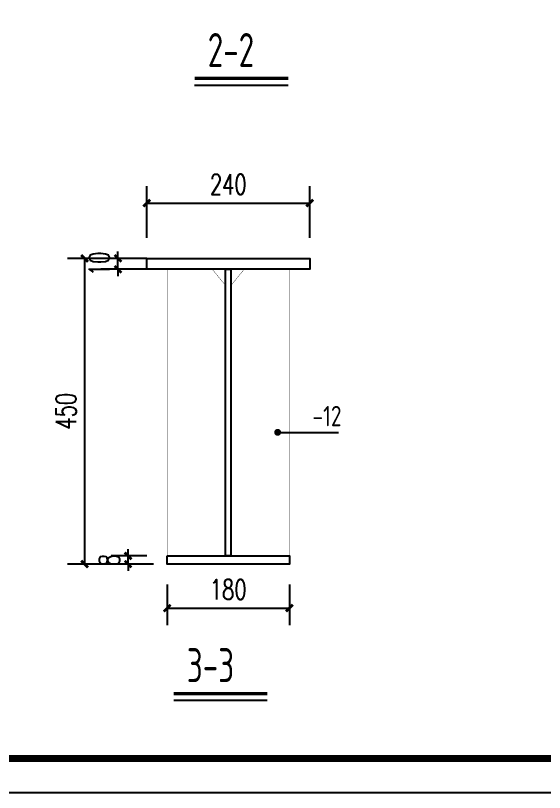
# Model space of a CAD drawing. Extents: x -33967 to 1773478, y -1022458 to -784650.
# Drawn here: x 827114 to 842691, y -1022458 to -999588 of the extents above; entities that cross this region are included whole.
import ezdxf

# ---------------------------------------------------------------- set-up
doc = ezdxf.new("R2010")
doc.units = 0
doc.header["$LTSCALE"] = 1000
doc.header["$MEASUREMENT"] = 0
for name, color, linetype in [('AXIS', 3, 'Continuous'), ('NUM', 7, 'Continuous'), ('PUB_TITLE', 4, 'Continuous'), ('PZ', 202, 'Continuous'), ('TEXT', 7, 'Continuous'), ('吊车梁', 161, 'Continuous')]:
    doc.layers.add(name, color=color, linetype=linetype)
doc.styles.add('_TCH_DIM_T3', font='SIMPLEX', dxfattribs={"width": 0.705882, "bigfont": 'GBCBIG'})
doc.styles.add('TSSD_Label', font='tssdeng.shx', dxfattribs={"width": 0.7, "bigfont": 'hztxt.shx'})
doc.styles.add('TSSD_Norm', font='tssdeng.shx', dxfattribs={"bigfont": 'hztxt.shx'})
doc.dimstyles.new('TCH-200-20', dxfattribs={"dimtxt": 595, "dimasz": 200, "dimexe": 500, "dimexo": 600, "dimgap": 252.5, "dimtad": 1, "dimdec": 0, "dimlfac": 0.05, "dimzin": 0, "dimdsep": 46, "dimtxsty": '_TCH_DIM_T3', "dimblk": 'ARCHTICK', "dimcen": 0.09, "dimclrd": 124, "dimclre": 124, "dimclrt": 7, "dimazin": 2, "dimtfac": 1, "dimtdec": 0, "dimtix": 1, "dimtmove": 2, "dimatfit": 3, "dimfxl": 1, "dimtolj": 1, "dimtzin": 0, "dimarcsym": 0})

# ---------------------------------------------------------------- blocks, each defined once
blk = doc.blocks.new('_ArchTick')
at = {"color": 0, "linetype": 'ByBlock', "const_width": 0.4}
blk.add_lwpolyline([(-0.5, -0.5), (0.5, 0.5)], dxfattribs=at)
blk = doc.blocks.new('*D328')
at = {"layer": 'AXIS', "color": 124, "lineweight": -2, "transparency": 16777216}
for p, q in [((831579, -1016336), (831579, -1017533)), ((835179, -1016336), (835179, -1017533)), ((831579, -1017033), (835179, -1017033))]:
    blk.add_line(p, q, dxfattribs=at)
at = {"layer": 'Defpoints', "color": 0, "transparency": 16777216}
for p in [(831579, -1015736, 2366), (835179, -1015736, 2366), (835179, -1017033)]:
    blk.add_point(p, dxfattribs=at)
at = {"layer": 'AXIS', "color": 124, "lineweight": -2, "transparency": 16777216, "xscale": 200, "yscale": 200, "zscale": 200, "rotation": 180}
blk.add_blockref('_ArchTick', (831579, -1017033), dxfattribs=at)
at = {"layer": 'AXIS', "color": 124, "lineweight": -2, "transparency": 16777216, "xscale": 200, "yscale": 200, "zscale": 200}
blk.add_blockref('_ArchTick', (835179, -1017033), dxfattribs=at)
at = {"layer": 'AXIS', "color": 7, "transparency": 16777216, "insert": (833379, -1016483), "char_height": 595, "attachment_point": 5, "style": '_TCH_DIM_T3'}
blk.add_mtext('\\A1;180', dxfattribs=at)
blk = doc.blocks.new('*D329')
at = {"layer": 'AXIS', "color": 124, "lineweight": -2, "transparency": 16777216}
for p, q in [((830979, -1006136), (830979, -1004608)), ((835779, -1006136), (835779, -1004608)), ((830979, -1005108), (835779, -1005108))]:
    blk.add_line(p, q, dxfattribs=at)
at = {"layer": 'Defpoints', "color": 0, "transparency": 16777216}
for p in [(835779, -1005108), (830979, -1006736, 2366), (835779, -1006736, 2366)]:
    blk.add_point(p, dxfattribs=at)
at = {"layer": 'AXIS', "color": 124, "lineweight": -2, "transparency": 16777216, "xscale": 200, "yscale": 200, "zscale": 200, "rotation": 180}
blk.add_blockref('_ArchTick', (830979, -1005108), dxfattribs=at)
at = {"layer": 'AXIS', "color": 124, "lineweight": -2, "transparency": 16777216, "xscale": 200, "yscale": 200, "zscale": 200}
blk.add_blockref('_ArchTick', (835779, -1005108), dxfattribs=at)
at = {"layer": 'AXIS', "color": 7, "transparency": 16777216, "insert": (833379, -1004558), "char_height": 595, "attachment_point": 5, "style": '_TCH_DIM_T3'}
blk.add_mtext('\\A1;240', dxfattribs=at)
blk = doc.blocks.new('*D395')
at = {"layer": 'AXIS', "color": 124, "lineweight": -2, "transparency": 16777216}
for p, q in [((830379, -1006736), (828648, -1006736)), ((829148, -1006736), (829148, -1015736)), ((831179, -1015736), (828648, -1015736))]:
    blk.add_line(p, q, dxfattribs=at)
at = {"layer": 'Defpoints', "color": 0, "transparency": 16777216}
for p in [(830979, -1006736, 1775), (829148, -1015736), (831779, -1015736, 1775)]:
    blk.add_point(p, dxfattribs=at)
at = {"layer": 'AXIS', "color": 124, "lineweight": -2, "transparency": 16777216, "xscale": 200, "yscale": 200, "zscale": 200}
for p, rotation in [((829148, -1006736), 90), ((829148, -1015736), 270)]:
    blk.add_blockref('_ArchTick', p, dxfattribs=dict(at, rotation=rotation))
at = {"layer": 'AXIS', "color": 7, "transparency": 16777216, "insert": (828598, -1011236), "char_height": 595, "attachment_point": 5, "rotation": 90, "style": '_TCH_DIM_T3'}
blk.add_mtext('\\A1;450', dxfattribs=at)
blk = doc.blocks.new('*D343')
at = {"layer": 'AXIS', "color": 124, "lineweight": -2, "transparency": 16777216}
for p, q in [((830131, -1006736), (830131, -1006536)), ((830979, -1006736), (829631, -1006736)), ((830131, -1007057), (830131, -1006736)), ((830979, -1007057), (829631, -1007057)), ((830131, -1007057), (830131, -1007257))]:
    blk.add_line(p, q, dxfattribs=at)
at = {"layer": 'Defpoints', "color": 0, "transparency": 16777216}
for p in [(830131, -1006736), (831579, -1006736), (831579, -1007057)]:
    blk.add_point(p, dxfattribs=at)
at = {"layer": 'AXIS', "color": 124, "lineweight": -2, "transparency": 16777216, "xscale": 200, "yscale": 200, "zscale": 200}
for p, rotation in [((830131, -1006736), 270), ((830131, -1007057), 90)]:
    blk.add_blockref('_ArchTick', p, dxfattribs=dict(at, rotation=rotation))
at = {"layer": 'AXIS', "color": 7, "transparency": 16777216, "insert": (829581, -1006896), "char_height": 595, "attachment_point": 5, "rotation": 90, "style": '_TCH_DIM_T3'}
blk.add_mtext('\\A1;10', dxfattribs=at)
blk = doc.blocks.new('*D344')
at = {"layer": 'AXIS', "color": 124, "lineweight": -2, "transparency": 16777216}
for p, q in [((830429, -1015496), (830429, -1015296)), ((830979, -1015496), (829929, -1015496)), ((830429, -1015736), (830429, -1015496)), ((830979, -1015736), (829929, -1015736)), ((830429, -1015736), (830429, -1015936))]:
    blk.add_line(p, q, dxfattribs=at)
at = {"layer": 'Defpoints', "color": 0, "transparency": 16777216}
for p in [(830429, -1015496), (831579, -1015496), (831579, -1015736)]:
    blk.add_point(p, dxfattribs=at)
at = {"layer": 'AXIS', "color": 124, "lineweight": -2, "transparency": 16777216, "xscale": 200, "yscale": 200, "zscale": 200}
for p, rotation in [((830429, -1015496), 270), ((830429, -1015736), 90)]:
    blk.add_blockref('_ArchTick', p, dxfattribs=dict(at, rotation=rotation))
at = {"layer": 'AXIS', "color": 7, "transparency": 16777216, "insert": (829879, -1015616), "char_height": 595, "attachment_point": 5, "rotation": 90, "style": '_TCH_DIM_T3'}
blk.add_mtext('\\A1;8', dxfattribs=at)

msp = doc.modelspace()

# ---------------------------------------------------------------- linework, layer by layer
at = {"layer": 'AXIS'}
msp.add_line((834833.7, -1011857.1, -4732.7), (836622.8, -1011857.1, -4732.7), dxfattribs=at)
at = {"layer": 'AXIS', "const_width": 100, "elevation": -5324.3}
msp.add_lwpolyline([(834783.7, -1011857.1, 1), (834883.7, -1011857.1, 1)], format="xyb", close=True, dxfattribs=at)
at = {"layer": 'NUM', "const_width": 100, "elevation": -5324.3}
for points in [[(832388.5, -1001437.8), (835145.5, -1001437.8)], [(831771.5, -1019546.2), (834528.4, -1019546.2)]]:
    msp.add_lwpolyline(points, dxfattribs=at)
at = {"layer": 'NUM', "elevation": -5324.3}
for points in [[(832388.5, -1001637.8), (835145.5, -1001637.8)], [(831771.5, -1019746.2), (834528.4, -1019746.2)]]:
    msp.add_lwpolyline(points, dxfattribs=at)
at = {"layer": 'PUB_TITLE'}
msp.add_lwpolyline([(783071.1, -1022458.4), (867071.1, -1022458.4), (867071.1, -963058.4), (783071.1, -963058.4)], close=True, dxfattribs=at)
at = {"layer": 'PUB_TITLE', "const_width": 212.1}
msp.add_lwpolyline([(785891.4, -1021458.4), (866071.1, -1021458.4), (866071.1, -964058.4), (785891.4, -964058.4)], close=True, dxfattribs=at)
at = {"layer": 'PZ', "const_width": 10, "elevation": -2958}
for points in [[(833298.5, -1007534.9), (832908.2, -1007056.6), (831578.5, -1007056.6), (831578.5, -1015495.7), (833298.5, -1015495.7), (833298.5, -1007534.9)], [(833458.5, -1007534.9), (833848.8, -1007056.6), (835178.5, -1007056.6), (835178.5, -1015495.7), (833458.5, -1015495.7), (833458.5, -1007534.9)]]:
    msp.add_lwpolyline(points, close=True, dxfattribs=at)
at = {"layer": '吊车梁'}
for points, elevation in [([(830978.5, -1006735.7), (835778.5, -1006735.7), (835778.5, -1007056.6), (830978.5, -1007056.6)], -2958), ([(833298.5, -1007056.6), (833458.5, -1007056.6), (833458.5, -1015495.7), (833298.5, -1015495.7)], -2958), ([(831578.5, -1015495.7), (835178.5, -1015495.7), (835178.5, -1015735.7), (831578.5, -1015735.7)], -4732.7)]:
    msp.add_lwpolyline(points, close=True, dxfattribs=dict(at, elevation=elevation))

# ---------------------------------------------------------------- texts
at = {"layer": 'TEXT'}
for s, height, style, width, p in [('2-2', 1000, 'TSSD_Label', 0.7, (832775, -1001102.5, -5324.3)), ('-12', 600, 'TSSD_Norm', 0.8, (835860.6, -1011678, -5915.9)), ('3-3', 1000, 'TSSD_Label', 0.7, (832158, -1019210.9, -5324.3))]:
    msp.add_text(s, height=height, dxfattribs=dict(at, style=style, width=width)).set_placement(p)

# ---------------------------------------------------------------- dimensions: what is measured, and where the dimension line sits
at = {"layer": 'AXIS'}
for base, p1, p2, picture, middle in [((835778.5, -1005107.7, -5324.3), (830978.5, -1006735.7, -2958), (835778.5, -1006735.7, -2958), '*D329', (833378.5, -1004557.7, -5324.3)), ((835178.5, -1017033.4, -7099.1), (831578.5, -1015735.7, -4732.7), (835178.5, -1015735.7, -4732.7), '*D328', (833378.5, -1016483.4, -7099.1))]:
    dim = msp.add_linear_dim(base=base, p1=p1, p2=p2, dimstyle='TCH-200-20', dxfattribs=at)
    dim.commit()
    dim.dimension.update_dxf_attribs({"geometry": picture, "text_midpoint": middle})
for base, p1, p2, text, picture, middle in [((830131.1, -1006735.7, -6507.5), (831578.5, -1007056.6, -6507.5), (831578.5, -1006735.7, -6507.5), '10', '*D343', (829581.1, -1006896.2, -6507.5)), ((830429.2, -1015495.7, -6507.5), (831578.5, -1015735.7, -6507.5), (831578.5, -1015495.7, -6507.5), '8', '*D344', (829879.2, -1015615.7, -6507.5))]:
    dim = msp.add_linear_dim(base=base, p1=p1, p2=p2, angle=90, text=text, dimstyle='TCH-200-20', dxfattribs=at)
    dim.commit()
    dim.dimension.update_dxf_attribs({"geometry": picture, "text_midpoint": middle})
dim = msp.add_linear_dim(base=(829148.3, -1015735.7, -4732.7), p1=(830978.5, -1006735.7, -2958), p2=(831778.5, -1015735.7, -2958), angle=90, dimstyle='TCH-200-20', dxfattribs=at)
dim.commit()
dim.dimension.update_dxf_attribs({"geometry": '*D395', "text_midpoint": (828598.3, -1011235.7, -4732.7)})

doc.saveas('drawing.dxf')
